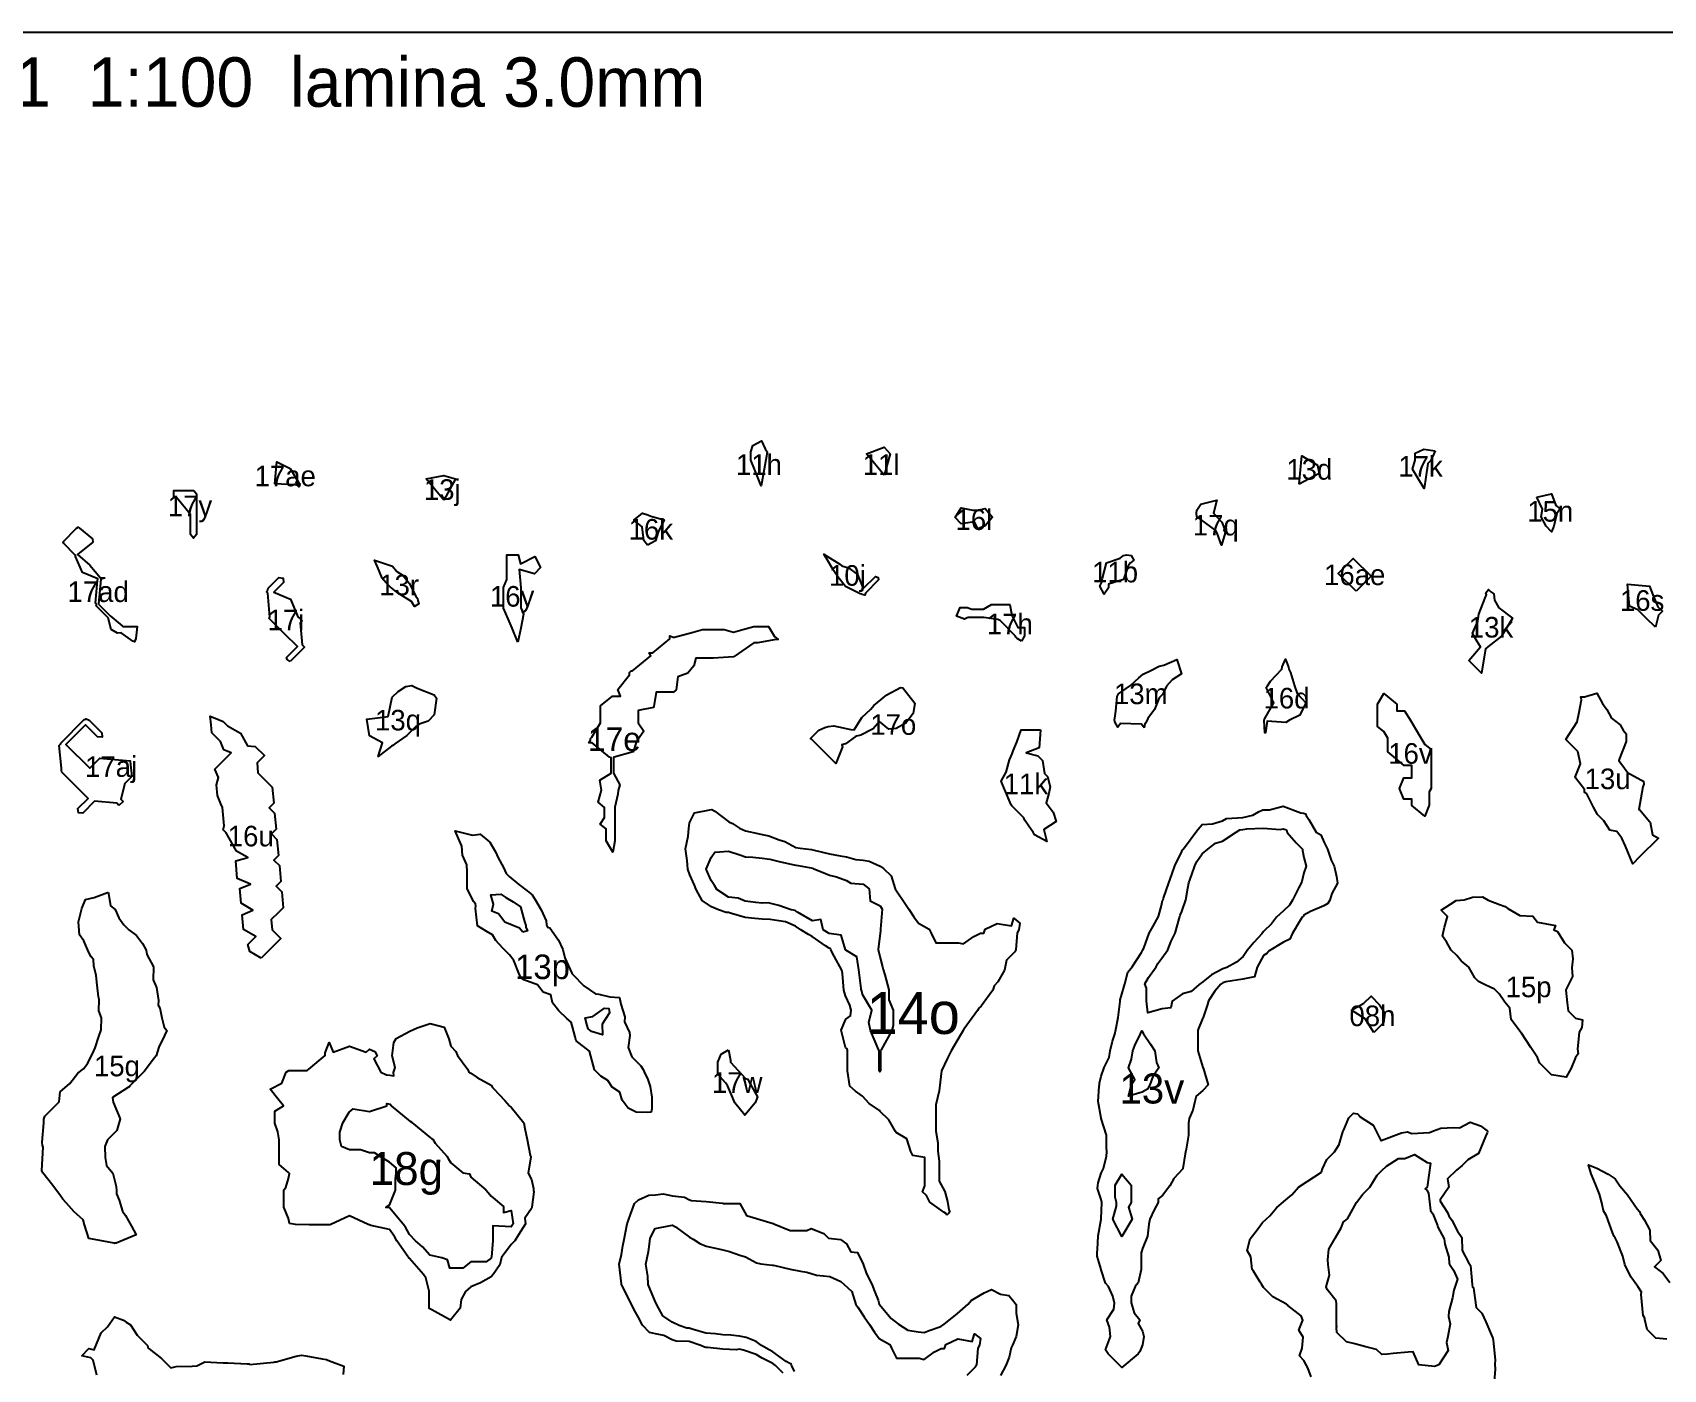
# Model space of a CAD drawing. Header units: millimetres. Extents: x 0 to 500, y 0 to 700.
# Drawn here: x 101.9 to 299.7, y 537.8 to 700 of the extents above; entities that cross this region are included whole.
import ezdxf
from ezdxf.enums import TextEntityAlignment as Align

# ---------------------------------------------------------------- set-up
doc = ezdxf.new("R2010")
doc.units = ezdxf.units.MM
for name, color, linetype in [('CORTE', 1, 'Continuous'), ('GRABADO', 5, 'Continuous'), ('HOJA', 8, 'Continuous')]:
    doc.layers.add(name, color=color, linetype=linetype)

msp = doc.modelspace()

# ---------------------------------------------------------------- linework, layer by layer
at = {"layer": 'CORTE'}
for points in [[(189, 649.13), (189.24, 649.93), (190.26, 650.49), (190.71, 649.5), (190.96, 649.13), (190.87, 648.62), (190.6, 647.06), (190.25, 645.01), (189.44, 647.05), (189, 648.14), (189, 649.13)], [(205.16, 646.32), (203, 648.9), (205.14, 649.72), (205.87, 648.89), (205.16, 646.32)], [(272.01, 649.25), (271.45, 648.08), (271.11, 647.74), (270.86, 646.08), (270.66, 644.71), (269.85, 646.05), (269.25, 647.05), (269.58, 648.14), (269.58, 648.97), (270.6, 649.48), (272.01, 649.25)], [(134.22, 645.31), (134.24, 645.3), (134.3, 645.18), (134.15, 644.91), (133.99, 645.06), (133.71, 645.14), (131.27, 645.26), (131.51, 647.94), (133.12, 647.11), (134.22, 645.32), (134.22, 645.31)], [(255.49, 645.24), (255.8, 648.65), (257.73, 647.51), (257.91, 646.53), (255.49, 645.24)], [(151.74, 643.28), (149.59, 645.86), (151.73, 646.26), (153.17, 645.86), (151.74, 643.28)], [(121.43, 644.44), (121.75, 644.06), (121.75, 641.25), (121.75, 639.11), (121.39, 638.69), (121.04, 639.11), (121.04, 641.25), (121.04, 641.56), (119.32, 643.62), (119, 643.62), (119, 644.44), (121.43, 644.44)], [(243.03, 641.69), (243.1, 642.08), (243.56, 642.8), (245.51, 643.29), (245.09, 641.71), (246.12, 640.61), (246.41, 639.9), (246.37, 639.66), (246.52, 639.34), (246.06, 637.81), (245.56, 639.27), (245.4, 639.6), (243.56, 640.93), (243.07, 641.26), (243.03, 641.69)], [(284.31, 643.63), (286.11, 644.06), (286.61, 642.65), (287.16, 642.22), (286.75, 641.66), (286.39, 640.15), (286.09, 639.44), (285.45, 640.12), (284.85, 641.25), (285, 642.2), (284.31, 643.63)], [(176.47, 637.83), (176.01, 638.38), (175.79, 640.07), (174.8, 640.86), (175.84, 641.69), (176.51, 641.52), (176.86, 641.34), (178.46, 640.9), (177.73, 639.42), (177.43, 638.36), (176.47, 637.83)], [(216.53, 639.82), (216.11, 640.64), (214.5, 640.43), (213.77, 641.2), (214.49, 642.35), (215.92, 642.07), (216.55, 642.07), (217.4, 642.27), (218.28, 641.21), (217.42, 640.17), (216.53, 639.82)], [(109.88, 630.66), (111.29, 629.25), (112.73, 628.03), (112.83, 627.97), (114.55, 627.98), (114.41, 626.52), (114.24, 626.1), (114.03, 626.2), (112.6, 627.21), (112.15, 627.17), (111.39, 627.58), (111.04, 629.03), (109.58, 630.48), (109.61, 630.61), (109.51, 630.8), (109.76, 633.56), (109.77, 633.73), (107.91, 634.52), (107.09, 636.44), (107.07, 636.6), (107.05, 636.62), (105.64, 638.03), (105.56, 638.23), (107.21, 639.89), (107.41, 640), (107.51, 639.93), (107.53, 639.92), (107.55, 639.9), (109.15, 638.6), (109.17, 638.19), (107.33, 636.68), (108.8, 635.41), (110.12, 633.88), (110.58, 633.87), (110.59, 633.81), (110.15, 633.72), (109.88, 630.66)], [(144.7, 633.3), (144.27, 633.84), (143.69, 635.2), (143.34, 636), (144.2, 635.72), (145.54, 635.29), (146.05, 634.65), (146.83, 634.15), (147.53, 633.21), (148.37, 631.64), (148.57, 631.35), (148.59, 631.13), (148.7, 630.71), (148.18, 630.37), (147.96, 630.81), (147.83, 631), (146.27, 631.96), (145.23, 632.77), (144.7, 633.3)], [(160.72, 626.07), (160.02, 627.74), (159.55, 628.89), (159, 630.2), (159, 632.68), (159.41, 633.67), (159.41, 635.11), (159.41, 636.64), (160.75, 636.64), (161.05, 635.58), (162.77, 636.46), (163.49, 635.1), (162.76, 634.35), (160.9, 634.86), (161.07, 632.67), (161.07, 630.57), (161.1, 630.24), (161.43, 629.45), (161.07, 627.76), (160.72, 626.07)], [(200.46, 632.81), (199.53, 633.98), (199.23, 634.49), (198.98, 634.82), (198.14, 636.29), (197.85, 636.74), (197.85, 636.75), (198.3, 636.44), (199.77, 635.52), (200.04, 635.31), (200.83, 635.09), (201.92, 634.27), (202.62, 632.55), (204.09, 634.02), (204.43, 633.89), (204.49, 633.62), (202.89, 632.02), (202.8, 631.75), (202.51, 631.84), (202.44, 631.88), (202.25, 631.94), (200.46, 632.81)], [(234.19, 633.65), (232.37, 633.1), (232.37, 632.64), (231.85, 631.87), (231.33, 632.86), (231.5, 633.25), (231.55, 633.36), (231.63, 633.82), (232.14, 635.7), (233.77, 636.23), (234.19, 636.57), (234.59, 636.67), (235.1, 636.57), (235.44, 636), (235.02, 635.7), (234.77, 635.3), (234.19, 633.65)], [(262.4, 632.24), (260.24, 634.4), (262.06, 636.22), (264.22, 634.06), (262.4, 632.24)], [(133.12, 623.73), (132.74, 623.95), (132.67, 624.2), (133.99, 625.53), (132.43, 627.08), (130.82, 628.7), (130.7, 628.81), (130.53, 628.98), (130.66, 629.11), (130.39, 632), (130.24, 632.15), (130.38, 632.29), (130.46, 632.61), (131.74, 633.89), (132.27, 633.84), (132.32, 633.31), (131.13, 632.12), (133.17, 631.28), (134.05, 629.15), (134.27, 628.93), (134.56, 628.64), (134.34, 628.41), (134.58, 625.74), (134.85, 625.47), (133.12, 623.73)], [(298.71, 627.86), (297.59, 628.98), (296.58, 630), (295.56, 630.42), (295.31, 633.08), (297.97, 632.84), (298.4, 631.8), (299, 630.36), (299.55, 629.8), (299.09, 629.34), (298.71, 627.86)], [(276.07, 623.83), (277.47, 625.48), (277.08, 626.15), (276.51, 627.13), (277.18, 628.6), (277.28, 629.45), (278.13, 631.65), (278.2, 631.82), (278.13, 632.05), (278.45, 632.46), (278.74, 632.17), (279.09, 631.93), (279.18, 631.16), (279.71, 630.24), (281.37, 628.97), (281.32, 628.88), (280.02, 626.77), (278.39, 625.48), (278.08, 625.27), (277.61, 622.29), (276.07, 623.83)], [(221.81, 626.17), (221.27, 626.49), (221.14, 626.66), (221.08, 626.79), (219.24, 628.7), (218.94, 628.82), (217.24, 629.05), (215.34, 629.05), (215.23, 629.02), (214.92, 628.84), (213.94, 629.23), (214.38, 630.28), (215.22, 630.28), (215.8, 630.05), (217.22, 630.05), (218.19, 630.63), (220.41, 630.63), (220.63, 629.3), (221.36, 627.83), (222.17, 627.83), (222.17, 626.81), (221.81, 626.17)], [(169.31, 613.85), (169.54, 614.23), (169.54, 614.38), (169.72, 614.53), (170.75, 616.27), (170.75, 618.32), (172.2, 619.52), (173.16, 619.52), (172.84, 620.33), (174.26, 622.11), (174.26, 622.39), (174.47, 622.57), (174.64, 622.57), (176.85, 624.41), (176.65, 624.75), (177.09, 624.75), (179.15, 626.47), (179.15, 626.83), (179.57, 626.65), (179.72, 626.65), (181.98, 627.28), (183.13, 627.6), (185.77, 627.6), (186.9, 627.29), (188.02, 627.6), (189.33, 627.96), (191.13, 627.96), (191.84, 626.76), (192.31, 626.38), (191.8, 626.33), (189.82, 625.96), (189.36, 625.96), (186.97, 624.33), (186.95, 624.32), (186.92, 624.3), (186.87, 624.29), (184.45, 624.11), (182.32, 624.11), (182.07, 623.2), (181.35, 622.29), (180.15, 621.87), (179.94, 620.28), (179.59, 619.99), (177.49, 619.99), (177.23, 618.26), (177.16, 618.15), (175.3, 617.76), (175.3, 616.27), (176.02, 615.26), (175.24, 614.17), (175.09, 613.89), (174.73, 612.74), (172.41, 612.1), (172.33, 612.08), (172.33, 610.15), (173.08, 608.75), (172.89, 608.08), (172.86, 607.61), (172.48, 606.05), (172.48, 601.97), (172.26, 600.6), (171.45, 601.96), (171.45, 603.4), (170.73, 604), (171.22, 604.81), (171.22, 606.02), (170.45, 606.66), (170.88, 608.1), (170.69, 609.33), (172.04, 610.17), (172.04, 612.03), (171.85, 612.1), (169.75, 613.85), (169.31, 613.85)], [(236.68, 615.65), (236.38, 616.1), (233.84, 616.19), (233.49, 615.73), (233.12, 616.38), (233.08, 616.67), (233.15, 616.86), (233.26, 617.69), (233.43, 619.46), (233.59, 619.81), (235.05, 620.79), (236.06, 621.72), (236.56, 622.18), (237.5, 622.62), (238.51, 623.13), (239.09, 623.28), (240.67, 623.94), (241.21, 622.2), (240.1, 621.49), (239.4, 620.71), (238.96, 619.77), (238.52, 619.29), (237.95, 617.91), (237.12, 616.78), (236.88, 616.29), (236.79, 616.19), (236.68, 615.65)], [(256.32, 618.7), (255.59, 617.22), (254.31, 616.58), (253.86, 616.3), (251.6, 616.46), (251.43, 615.06), (251.35, 615.06), (251.24, 616.59), (251.27, 616.67), (251.28, 616.72), (251.34, 616.78), (252.41, 618.69), (251.5, 620.57), (251.65, 620.77), (252.03, 621.34), (253.41, 622.79), (253.44, 623.05), (253.85, 624.01), (254.22, 623.03), (254.23, 622.78), (254.43, 622.36), (254.93, 620.75), (255.26, 619.85), (256.32, 618.7)], [(144.99, 617.04), (145.5, 619.37), (146.21, 620.07), (147.16, 620.67), (147.86, 620.8), (148.52, 620.49), (150.56, 619.69), (150.85, 619.27), (150.59, 617.24), (149.83, 616.48), (148.75, 616.12), (148.34, 615.82), (147.27, 614.75), (145.79, 613.71), (145.58, 613.54), (145.4, 613.43), (143.77, 612.18), (144.3, 613.86), (142.73, 614.68), (142.41, 616.71), (144.99, 617.04)], [(197.23, 615.37), (197.95, 615.71), (198.35, 615.81), (199.05, 615.91), (201.1, 615.48), (201.5, 615.44), (202.45, 616.92), (203.54, 617.92), (203.9, 618.36), (204.34, 618.76), (205.48, 619.68), (207.13, 620.55), (207.41, 620.52), (208.86, 618.67), (208.66, 617.39), (208.28, 616.88), (207.8, 616.23), (206.6, 615.6), (205.71, 615.52), (204.59, 616.43), (203.81, 615.55), (202.32, 614.78), (201.8, 614.65), (201.65, 614.56), (200.48, 613.71), (200.03, 613.62), (200.11, 613.35), (199.54, 611.93), (199.3, 611.33), (197.65, 612.98), (196.34, 614.28), (196.24, 614.38), (197.23, 615.37)], [(271.5, 608.3), (271.26, 607.89), (271.26, 606.27), (270.73, 604.95), (269.17, 606.24), (269.17, 607.03), (268.2, 607.03), (267.68, 608.32), (268.2, 609.6), (269.17, 609.6), (269.17, 611.11), (268.22, 611.11), (266.75, 612.34), (266.23, 612.77), (266.23, 614.41), (265.75, 615.21), (265, 615.83), (265, 618.53), (265.78, 619.83), (267.33, 618.54), (267.33, 617.75), (268.29, 617.75), (269.04, 616.51), (269.61, 615.55), (270.26, 614.47), (270.75, 613.65), (271.5, 613.04), (271.5, 608.3)], [(289.29, 612.8), (287.82, 614.27), (287.87, 614.33), (289.21, 616.39), (289.44, 617.58), (289.73, 619.05), (289.67, 619.43), (290.09, 619.42), (291.6, 619.89), (292.27, 618.61), (292.81, 617.9), (293.37, 616.84), (294.41, 616.02), (294.81, 615.39), (295.15, 614.95), (295.15, 614.02), (294.34, 611.96), (294.26, 611.71), (294.97, 610.78), (295.36, 610.2), (295.69, 610.06), (296.92, 609.35), (297.27, 609.21), (297.32, 608.82), (297.17, 608.52), (296.71, 605.75), (296.81, 605.71), (298, 604.29), (298.06, 604.21), (298.37, 602.69), (299.08, 602.28), (296.79, 600), (295.96, 599.17), (295.91, 599.27), (295.09, 601.32), (294.63, 602.28), (294.03, 603.08), (293.16, 603.25), (292.44, 604.4), (291.69, 605.15), (291.19, 606.06), (290.4, 607.65), (290.09, 607.84), (290.11, 608.17), (289.02, 609.61), (288.99, 609.67), (289.6, 611.3), (289.29, 612.8)], [(112.34, 606.24), (112.07, 606.51), (109.39, 606.76), (107.95, 605.32), (107.42, 605.36), (107.37, 605.89), (108.59, 607.11), (105.4, 610.3), (105.38, 610.54), (105.36, 610.76), (105.11, 613.53), (105.28, 613.72), (105.28, 613.73), (105.3, 613.82), (108.14, 616.66), (108.23, 616.68), (108.23, 616.68), (108.35, 616.77), (108.74, 616.61), (110.26, 615.08), (110.31, 614.53), (109.76, 614.58), (108.3, 616.04), (105.92, 613.66), (108.8, 610.78), (110.02, 612), (110.48, 611.95), (111.85, 611.84), (113.22, 611.71), (113.72, 611.66), (113.76, 611.16), (113.89, 609.76), (113.06, 608.93), (112.58, 607), (112.84, 606.74), (112.34, 606.24)], [(129.6, 587.73), (128.21, 588.52), (127.96, 589.39), (128.94, 590.36), (127.44, 591.21), (127.28, 592.99), (128.6, 593.56), (127.15, 594.38), (126.99, 596.16), (128.29, 596.72), (126.69, 597.38), (126.5, 599.54), (127.99, 599.92), (126.59, 600.71), (125.7, 602.28), (125.33, 602.93), (124.97, 603.3), (125.09, 603.78), (124.89, 605.99), (124.69, 606.46), (124.29, 607.44), (124.17, 608.75), (124.4, 609.66), (123.99, 610.65), (125.97, 612.63), (125.05, 613.01), (124.64, 614.02), (123.6, 615.06), (123.51, 616.02), (123.42, 617.09), (124.5, 616.64), (125, 616.44), (125.52, 615.92), (127.08, 615.04), (127.95, 613.5), (128.88, 613.41), (129.98, 612.32), (129.09, 611.43), (129.2, 610.21), (130.93, 608.48), (131.11, 606.53), (130.55, 605.97), (131.22, 605.31), (131.4, 603.36), (130.84, 602.8), (131.51, 602.14), (131.69, 600.19), (131.13, 599.63), (131.8, 598.97), (131.97, 597.02), (131.42, 596.46), (132.08, 595.79), (132.26, 593.85), (131.65, 593.24), (130.82, 592.41), (130.93, 591.18), (131.99, 590.12), (129.6, 587.73)], [(224.14, 615.44), (223.94, 613.26), (222.37, 612.62), (223.8, 612.26), (224.35, 611.72), (224.61, 610.12), (224.98, 609.75), (225.28, 608.52), (225.12, 607.69), (224.79, 606.56), (225.67, 605.42), (226.01, 604.31), (224.52, 603.34), (224.89, 601.88), (223.4, 602.68), (223.23, 603.03), (223.06, 603.21), (222.18, 604.52), (222.08, 604.76), (220.64, 606.2), (220.58, 606.34), (219.77, 608.23), (219.35, 609.21), (219.95, 610.28), (220.38, 611.78), (220.67, 612.5), (220.82, 612.86), (221.26, 613.93), (221.76, 615.44), (224.14, 615.44)], [(212.76, 556.55), (212.61, 556.78), (212.39, 556.91), (210.68, 558.14), (210.31, 558.93), (209.8, 559.4), (210.1, 560.11), (210.1, 561.86), (210.1, 563.56), (208.65, 563.78), (208.4, 564.28), (207.9, 565.82), (206.61, 566.59), (206.52, 566.71), (205.74, 568.11), (204.69, 569.14), (204.58, 569.24), (203.34, 570.11), (202.54, 570.97), (201.69, 571.58), (200.99, 572.22), (200.73, 574.08), (200.73, 576.23), (200.71, 576.52), (200.66, 576.71), (200.48, 576.9), (199.94, 578.99), (200.49, 580.34), (201.08, 580.75), (201.14, 581.42), (201.01, 582.04), (200.48, 583.16), (200.28, 583.86), (200.09, 585.85), (200.04, 586.29), (199.08, 587.97), (198.7, 588.73), (198.64, 588.92), (198.49, 588.94), (198.05, 589.21), (196.43, 590.37), (195.99, 590.6), (195.05, 591.15), (194.4, 591.62), (193.2, 592.12), (192.39, 592.27), (191.33, 592.41), (190.35, 592.45), (189.48, 592.54), (188.31, 592.65), (186.64, 593.13), (186.27, 593.25), (186, 593.26), (185.06, 593.58), (184.21, 593.97), (183.09, 594.73), (182.34, 596.07), (182.14, 596.59), (181.58, 597.84), (181.33, 598.53), (181.27, 599.57), (181.05, 600.99), (181.37, 602.53), (181.48, 603.44), (181.56, 604.15), (182.16, 605.34), (184.03, 605.71), (184.26, 605.76), (184.62, 605.54), (186.32, 604.27), (186.78, 604.06), (187.6, 603.5), (188.34, 603.18), (189.83, 602.85), (190.38, 602.73), (191.17, 602.56), (192.42, 602.1), (193.13, 601.9), (194.46, 601.17), (194.96, 601.06), (196.35, 600.9), (196.49, 600.87), (196.68, 600.83), (198.53, 600.39), (199.81, 600.16), (200.57, 600.02), (201.72, 599.68), (202.6, 599.61), (203.35, 599.5), (204.66, 598.89), (205.06, 598.6), (205.99, 597.7), (206.5, 596.13), (206.73, 595.77), (207.51, 594.64), (208.17, 593.69), (208.76, 592.75), (209.34, 591.97), (210.63, 591.26), (210.81, 590.84), (211.42, 589.6), (214.19, 589.6), (214.8, 589.46), (216.05, 590.36), (216.84, 590.76), (217.23, 590.76), (217.4, 591.26), (218.88, 591.95), (220.6, 591.63), (220.89, 592.56), (221.62, 591.98), (221.51, 591.18), (221.31, 590.82), (221.12, 588.74), (220.99, 588.51), (219.98, 587.5), (219.76, 586.29), (218.95, 584.84), (218.5, 584.39), (218.32, 583.84), (216.91, 581.9), (216.66, 581.68), (216.48, 581.38), (214.88, 579.14), (214.8, 579.03), (214.73, 578.94), (214.38, 578.34), (213.28, 576.5), (213.12, 576.17), (212.85, 575.58), (212.12, 574.07), (211.96, 572.7), (211.83, 571.63), (211.43, 569.93), (211.43, 566.76), (211.67, 565.33), (211.67, 564.31), (211.84, 563.09), (211.84, 561.86), (211.84, 560.66), (212.51, 559.44), (212.85, 558.22), (213.02, 557.2), (213.12, 556.96), (212.98, 556.74), (212.76, 556.55)], [(231.47, 556.07), (231.47, 556.07), (231.47, 556.1), (231.57, 558.11), (231.47, 558.45), (231.05, 559.8), (231.06, 560.16), (231.1, 560.48), (231.47, 561.63), (231.78, 562.22), (232.12, 563.7), (232.15, 564.23), (232.11, 564.77), (232.11, 566.26), (231.48, 568.28), (231.47, 568.3), (231.47, 568.3), (231.47, 568.32), (231.1, 570.34), (231.22, 572.19), (231.28, 572.39), (231.28, 572.55), (231.47, 573.4), (231.83, 574.45), (232.45, 575.66), (232.56, 576.47), (232.87, 577.65), (233.15, 578.52), (233.25, 579.06), (233.53, 580.55), (233.77, 582.47), (233.79, 582.58), (233.8, 582.69), (233.92, 583.09), (234.33, 584.63), (234.7, 586.03), (235.25, 586.69), (236.37, 588.42), (236.48, 588.64), (236.55, 588.73), (236.65, 588.95), (237.31, 590.76), (237.79, 591.62), (238.44, 592.79), (238.81, 594.11), (238.93, 594.72), (238.98, 594.82), (239.02, 595), (239.68, 596.86), (240.03, 597.88), (240.4, 598.91), (241.26, 600.65), (241.36, 600.87), (241.42, 600.96), (241.69, 601.31), (242.95, 603), (243.26, 603.38), (243.73, 603.95), (244.97, 604.04), (246.19, 604.38), (246.67, 604.67), (248.65, 604.81), (249.87, 605.06), (250.55, 605.49), (251.09, 605.74), (251.9, 605.74), (253.56, 606.16), (255.68, 605.35), (256.01, 605.31), (256.27, 605.23), (256.33, 605.02), (256.65, 604.54), (257.57, 603.01), (258.11, 602.68), (258.51, 601.75), (258.95, 600.95), (259.38, 599.63), (259.73, 598.9), (260.04, 597.63), (260.14, 596.83), (259.47, 595.57), (259.2, 594.77), (258.98, 594.35), (258.48, 594.07), (256.88, 593.4), (256.05, 592.94), (255.96, 592.8), (255.87, 592.72), (255.64, 592.37), (254.63, 590.69), (254.37, 590.04), (253.59, 589.65), (251.84, 588.63), (251.56, 588.3), (251.16, 588.06), (250.41, 586.62), (250.06, 585.47), (248.67, 585.18), (246.62, 584.86), (246.24, 584.74), (246.11, 584.67), (245.98, 584.56), (245.28, 583.74), (244.5, 582.54), (244.36, 582.12), (243.84, 580.53), (243.82, 580.5), (243.22, 579), (243.22, 576.47), (243.83, 574.46), (243.83, 574.43), (243.83, 574.43), (243.84, 574.41), (244.45, 572.36), (243.82, 571.66), (243.01, 570.99), (242.86, 570.33), (242.61, 569.29), (242.14, 568.29), (242.09, 567.73), (242.09, 566.26), (241.8, 564.55), (241.72, 564.21), (241.66, 564), (241.4, 562.22), (241.38, 562.16), (240.31, 561.01), (239.82, 560.11), (238.93, 558.95), (238.38, 558.55), (238.38, 558.1), (237.89, 557.2), (237.39, 556.06), (237.25, 555.45), (237.11, 554.02), (236.5, 552.51), (236.36, 552.1), (236.34, 552), (236.35, 551.87), (236.35, 549.96), (235.98, 548.33), (235.6, 547.89), (235.1, 546.74), (235.1, 545.9), (235.5, 544.72), (236.16, 543.86), (235.96, 543.4), (236.5, 542.5), (236.66, 541.82), (236.51, 540.81), (236.18, 540), (235.98, 539.72), (233.98, 538.06), (232.31, 539.73), (232.01, 540.23), (232.6, 541.82), (232.49, 542.98), (232.18, 543.86), (233.01, 545.16), (233.11, 545.89), (232.88, 546.73), (232.38, 547.89), (231.99, 548.32), (231.48, 549.94), (231.47, 549.96), (231, 551.6), (231, 552.01), (231.03, 552.37), (231.11, 554.05), (231.47, 556.07)], [(169.42, 576.43), (169.41, 576.45), (167.82, 577.72), (167.69, 578.18), (167.35, 579.41), (167.2, 579.98), (166.65, 580.41), (165.71, 581.35), (164.92, 582.32), (164.74, 583.27), (163.81, 583.62), (163.1, 584.48), (161.44, 585.11), (161.09, 585.38), (160.84, 585.89), (160.24, 587.44), (159.72, 588.12), (158.89, 588.94), (158.07, 589.87), (157.64, 590.57), (156.88, 590.99), (155.83, 591.67), (155.58, 593.77), (155.65, 594.09), (155.59, 594.31), (155.35, 594.62), (154.56, 596.19), (154.57, 597.14), (154.59, 598.21), (154.52, 599.04), (154.02, 600.21), (153.93, 601.33), (153.14, 603.17), (155.24, 602.65), (156.17, 602.77), (157.34, 601.79), (158.02, 600.61), (158.34, 599.89), (158.99, 598.71), (159.31, 597.99), (159.69, 597.65), (160.84, 596.67), (161.86, 595.88), (162.47, 595.4), (162.85, 594.77), (163.57, 593.58), (164.17, 592.26), (164.22, 591.73), (164.31, 591.48), (164.59, 591.4), (165.64, 589.9), (166.18, 588.77), (166.41, 587.76), (167.26, 585.92), (167.32, 585.83), (167.38, 585.76), (168.75, 584.39), (170.14, 583.41), (170.53, 583.35), (171.87, 583.05), (173.07, 582.95), (173.22, 582.16), (173.69, 580.61), (173.65, 580.01), (174.27, 578.7), (174.32, 578.35), (174.09, 576.9), (174.57, 575.77), (175.66, 574.68), (175.92, 574.23), (176.05, 573.95), (176.5, 573.01), (176.77, 572.18), (176.96, 570.86), (176.96, 569.46), (176.9, 569.05), (176.5, 569.01), (175.09, 569.05), (174.09, 569.55), (173.37, 570.51), (173.11, 571.47), (172.18, 572.1), (171.65, 572.87), (170.81, 573.4), (170.04, 574.17), (169.42, 576.43)], [(111.03, 595.68), (111.07, 595.59), (111.31, 594.09), (111.9, 593.63), (112.33, 592.63), (112.93, 591.78), (113.55, 591.17), (114.49, 590.47), (115.19, 589.52), (115.66, 588.71), (115.72, 588.18), (116.52, 586.69), (116.53, 586.65), (116.48, 585.1), (116.9, 584.18), (117.14, 582.58), (117.09, 582.02), (117.3, 581.71), (117.53, 580.5), (117.82, 579.35), (118.14, 578.96), (117.86, 578.36), (117.2, 576.92), (116.87, 575.89), (116.64, 575.62), (115.4, 573.98), (115.36, 573.92), (113.64, 572.2), (113.64, 572.2), (113.61, 572.14), (113.51, 572.09), (111.57, 570.82), (111.63, 570.26), (112.17, 569), (112.5, 568.23), (112.1, 566.82), (110.95, 565.68), (110.62, 564.87), (110.69, 563.55), (110.83, 562.59), (111.62, 561.63), (112.02, 560.05), (112.04, 559.53), (112.06, 559.16), (112.37, 558.36), (112.77, 557.02), (113.15, 556.53), (113.85, 555.22), (114.42, 554.16), (112.02, 553.17), (111.86, 553.14), (111.85, 553.14), (111.81, 553.13), (111.76, 553.15), (109.38, 553.59), (108.68, 553.72), (108.18, 555.39), (108, 555.99), (106.9, 556.94), (105.93, 558.06), (105.55, 558.48), (105.26, 558.88), (104.33, 560.15), (103.11, 561.7), (103.07, 561.77), (103.01, 561.83), (103, 561.98), (103.16, 564.8), (103.09, 565), (103.03, 565.41), (103.24, 567.77), (103.25, 568.19), (103.37, 568.58), (105.09, 570.31), (105.2, 571.53), (106.37, 572.52), (107.35, 573.79), (108.03, 574.32), (108.55, 574.98), (109.28, 576.49), (109.44, 576.87), (109.9, 578.23), (110.17, 579.04), (110.23, 580.51), (109.9, 581.34), (109.94, 582.71), (109.88, 583.04), (109.72, 584.47), (109.59, 585.63), (109.3, 586.8), (109.26, 587.56), (108.99, 587.87), (108.68, 588.43), (108.07, 589.84), (107.56, 590.55), (107.43, 592.12), (107.42, 592.15), (107.83, 593.77), (108.27, 594.84), (109.32, 595.08), (110.94, 595.68), (111.03, 595.68)], [(282.45, 578.65), (282.4, 578.71), (281.22, 580.3), (281.03, 581.67), (280.44, 582.38), (279.76, 583.41), (279.19, 583.98), (278.07, 584.5), (277.23, 584.9), (276.79, 585.34), (276.06, 586.63), (275.14, 587.4), (274.6, 588.06), (273.95, 588.71), (273.36, 589.72), (272.89, 590.38), (273.13, 591.49), (273.5, 592.77), (272.73, 593.54), (273.87, 594.29), (274.52, 594.71), (275.5, 594.8), (276.53, 595.13), (277.75, 595.17), (278.41, 594.78), (279.79, 594.23), (280.49, 593.98), (280.79, 593.76), (282.25, 592.9), (282.27, 592.89), (283.85, 592.84), (284.4, 592.11), (286.57, 591.68), (286.4, 591.15), (286.84, 590.96), (287.68, 589.59), (288.57, 588.7), (288.69, 587.65), (288.58, 586.54), (288.64, 585.51), (287.84, 583.9), (287.83, 583.84), (288, 582.33), (288.11, 581.34), (289.01, 580.44), (289.86, 580.23), (289.77, 579.32), (289.45, 578.74), (289.26, 576.7), (289.32, 576.13), (289.03, 575.68), (288.5, 574.4), (287.88, 573.3), (286.11, 573.58), (284.64, 575.05), (284.41, 575.69), (283.61, 576.9), (282.46, 578.62), (282.45, 578.65)], [(264.57, 578.73), (263.5, 580.35), (261.85, 581.44), (263.35, 582.25), (264.21, 583.1), (265.24, 582.07), (265.87, 581.11), (265.73, 579.89), (264.57, 578.73)], [(162.66, 559.37), (162.44, 557.53), (162.38, 557.36), (161.58, 556.17), (161.67, 555.5), (160.82, 554.17), (160.35, 553.43), (160.16, 553.23), (159.93, 552.99), (158.73, 551.41), (158.55, 550.53), (157.74, 549.35), (157.47, 549.07), (156.21, 548.33), (155.02, 547.86), (154.37, 547.31), (153.84, 546.31), (153.72, 545.29), (152.55, 543.83), (150.29, 545.06), (150.05, 545.19), (149.97, 545.24), (149.97, 545.32), (149.96, 545.36), (149.96, 547.35), (149.55, 548.97), (149.28, 549.35), (147.6, 551.29), (147.51, 551.32), (147.49, 551.4), (147.4, 551.55), (146.06, 553.43), (145.77, 553.96), (145.15, 554.82), (142.91, 555.29), (142.73, 555.39), (142.68, 555.39), (142.56, 555.44), (140.31, 556.49), (138.06, 555.44), (137.94, 555.39), (137.86, 555.38), (137.8, 555.4), (135.41, 555.4), (133.74, 555.44), (133.04, 555.55), (132.9, 556.14), (132.34, 557.54), (132.34, 559.61), (132.57, 559.9), (132.9, 561), (133.02, 561.61), (132.92, 561.73), (131.77, 562.69), (131.77, 565.7), (131.62, 566.66), (131.26, 567.73), (131.26, 569.15), (132.3, 569.8), (131.6, 570.68), (130.67, 571.84), (132.09, 572.55), (132.63, 573.91), (132.95, 574.1), (135.18, 574.1), (135.37, 574.26), (137.37, 575.93), (137.37, 576.25), (137.86, 577.49), (138.32, 576.33), (140.31, 577.04), (142.32, 576.32), (142.74, 576.67), (143.36, 576.42), (143.68, 575.88), (143.26, 575.53), (144.09, 573.91), (144.79, 573.57), (145.21, 573.55), (145.69, 573.46), (145.63, 573.86), (145.86, 574.47), (145.48, 575.89), (145.69, 577.48), (145.95, 577.99), (147.61, 578.87), (148.52, 579.28), (150.09, 579.82), (151.78, 579.35), (152.34, 577.96), (152.6, 577.07), (153.19, 576.42), (153.42, 575.93), (154.66, 574.21), (154.78, 573.91), (154.91, 573.83), (155.02, 573.76), (155.79, 573.27), (157.48, 572.34), (157.67, 572.02), (157.81, 571.87), (159.15, 570.48), (159.73, 569.83), (159.81, 569.74), (159.92, 569.67), (161.44, 567.77), (161.58, 567.08), (161.85, 565.72), (162.23, 563.82), (162.3, 563.69), (162.32, 563.61), (161.96, 561.64), (162.39, 560.87), (162.62, 559.79), (162.62, 559.6), (162.66, 559.37)], [(186.29, 576.6), (186.52, 575.35), (186.52, 575.12), (188.32, 573.14), (188.62, 573.05), (188.78, 572.68), (189.81, 570.91), (189.5, 570.16), (188.27, 568.69), (187.05, 570.16), (186.75, 570.87), (186.17, 572.27), (185.9, 572.6), (185, 573.67), (185, 575.1), (185.4, 576.07), (186.29, 576.6)]]:
    msp.add_lwpolyline(points, close=True, dxfattribs=at)
for points in [[(256.94, 536.93), (256.55, 538.04), (256.07, 538.92), (255.53, 539.47), (255.85, 540.43), (255.97, 541.75), (255.44, 542.62), (255.93, 543.8), (255.73, 544.35), (254.14, 545.6), (254.13, 545.63), (254.12, 545.64), (253.95, 545.75), (252.3, 546.64), (251.16, 547.78), (250.91, 548.18), (250.75, 548.44), (249.95, 549.75), (249.79, 549.96), (249.62, 551.5), (249.2, 552.28), (249.56, 553.67), (250.39, 554.78), (251.05, 555.67), (251.94, 556.48), (252.75, 557.43), (253.62, 558.23), (254.62, 559.02), (255.41, 559.95), (256.47, 560.65), (258.21, 561.78), (258.32, 562.19), (258.85, 563.32), (259.77, 564.24), (260.34, 565.11), (260.78, 566.65), (260.93, 566.92), (261.53, 568.37), (262.07, 568.91), (262.59, 568.83), (262.77, 568.65), (262.88, 568.49), (264.47, 567.47), (265.42, 565.6), (265.42, 565.6), (265.44, 565.61), (267.9, 566.54), (268.65, 566.67), (269.15, 566.46), (271.31, 566.59), (271.77, 566.79), (272.67, 567.12), (274.21, 567.17), (274.96, 567.15), (276.25, 567.82), (277.49, 567.38), (278.14, 566.91), (278.25, 566.86), (278.35, 566.71), (278.28, 566.53), (278.1, 566.1), (277.26, 564.05), (275.97, 563.28), (275.27, 562.57), (274.57, 562.03), (273.49, 560.95), (273.64, 559.96), (272.59, 558.4), (272.61, 558.27), (273.49, 556.86), (273.65, 556.46), (274.02, 555.95), (274.68, 554.61), (275.21, 553.86), (275.26, 552.29), (275.26, 552.28), (276.03, 550.81), (276.29, 550.43), (276.47, 548.13), (276.52, 547.8), (276.64, 547.72), (276.68, 547.42), (276.98, 545.36), (277.67, 544.67), (278.12, 543.62), (278.93, 541.73), (278.98, 541.63), (278.99, 541.59), (279.01, 541.42), (279.28, 538.98), (279.23, 538.48), (279.28, 537.89), (279.1, 535.91)], [(300.1, 541.52), (298.74, 541.64), (297.71, 542.68), (297.43, 543.89), (297.41, 544.05), (297.22, 544.4), (296.99, 546.92), (297.02, 547.23), (296.58, 547.91), (295.74, 549.08), (295.01, 550.55), (294.77, 551.59), (294.05, 553.32), (293.82, 553.79), (293.69, 553.96), (293.5, 554.44), (292.77, 556.49), (292.41, 557.07), (292.21, 558.05), (291.91, 559.11), (291.42, 560.31), (290.9, 561.56), (290.59, 562.67), (290.59, 562.67), (291.6, 562.25), (292.97, 561.53), (293.81, 560.96), (294.38, 560.12), (295.33, 559), (296.51, 557.34), (296.77, 556.98), (296.87, 556.74), (297.39, 555.95), (298.02, 554.74), (298.06, 553.48), (299.01, 552.3), (299.37, 551.05), (298.6, 550.28), (299.63, 549.49), (300.47, 548.38)], [(192.89, 537.38), (191.99, 538.31), (191.66, 538.55), (190.38, 539.21), (189.63, 539.65), (188.08, 540.16), (187.61, 540.28), (187.2, 540.23), (185.58, 540.31), (183.73, 540.51), (183.54, 540.52), (183.35, 540.53), (182.94, 540.74), (181.49, 541.21), (179.91, 541.28), (179.44, 541.44), (178.42, 541.97), (177.41, 542.14), (176.68, 542.33), (175.85, 543.21), (175.33, 544.22), (174.82, 545.06), (174.57, 545.67), (173.32, 548.08), (173.29, 548.12), (173.29, 548.15), (173.28, 548.24), (173.03, 550.6), (173.28, 551.78), (173.47, 552.82), (173.51, 553.05), (173.58, 553.41), (173.97, 555.5), (174.39, 556.63), (174.88, 557.97), (175.35, 558.43), (176.6, 558.97), (177.42, 559.04), (178.37, 559.13), (179.48, 558.88), (180.92, 558.73), (181.54, 558.4), (181.78, 558.32), (183.55, 558.22), (185.56, 558), (185.6, 557.99), (185.61, 557.98), (185.62, 557.98), (187.66, 557.98), (188.48, 556.51), (189.68, 556.15), (191.68, 555.55), (191.72, 555.54), (191.73, 555.53), (191.77, 555.5), (193.75, 554.71), (195.76, 554.71), (196.3, 554.93), (197.85, 554.31), (198.39, 553.77), (199.88, 553.59), (200.57, 553.09), (201.11, 552.12), (201.93, 552.01), (202.63, 550.62), (203.02, 549.45), (203.67, 548.18), (203.99, 547.34), (204.42, 546.23), (204.57, 545.74), (206.01, 544), (206.36, 543.74), (206.9, 543.32), (208.03, 542.6), (209.29, 542.42), (210.03, 542.32), (210.63, 542.58), (212.04, 543.05), (212.45, 543.32), (213.42, 544.09), (214.07, 544.61), (215.36, 545.75), (215.73, 546.2), (216.11, 546.46), (217.27, 547.15), (218.19, 547.55), (219.25, 546.98), (220.27, 546.8), (220.72, 546.27), (221.17, 545.73), (221.17, 544.67), (221.43, 543.25), (221.16, 541.82), (220.73, 540.78), (220.56, 540.47), (220.3, 539.34), (219.92, 538.33), (219.27, 537.12)], [(109.67, 537.15), (109.22, 538.96), (108.94, 539.24), (107.86, 539.51), (108.71, 540.36), (109.34, 540.21), (110.19, 542.26), (110.94, 543.01), (111.79, 544.21), (112.89, 543.8), (113.21, 543.56), (113.76, 543.27), (114.55, 541.98), (115.79, 540.74), (115.9, 540.43), (116, 540.33), (117.49, 539.17), (118.64, 538.02), (119.3, 538.18), (121.23, 538.23), (121.77, 538.28), (122.77, 538.78), (124.23, 538.7), (124.97, 538.66), (125.53, 538.63), (127.88, 538.51), (128.11, 538.5), (128.23, 538.45), (131.11, 538.71), (131.25, 538.76), (131.42, 538.78), (133.82, 539.46), (134.48, 539.58), (135.03, 539.48), (136.99, 539.11), (137.5, 539.06), (137.61, 539), (137.89, 538.89), (139.63, 538.23), (139.63, 538.23), (139.54, 537.21)]]:
    msp.add_lwpolyline(points, dxfattribs=at)
at = {"layer": 'GRABADO'}
for points in [[(254.7, 594.76), (254.32, 594.17), (253.6, 593.47), (252.76, 592.71), (252.15, 591.89), (251.16, 590.98), (250.96, 590.68), (249.98, 589.63), (249.17, 588.64), (248.72, 587.92), (247.91, 587.25), (246.71, 586.58), (246.24, 586.43), (244.85, 585.72), (243.81, 584.85), (243.35, 584.55), (242.39, 583.69), (241.36, 583.42), (240.09, 582.53), (239.91, 581.7), (238.89, 581.6), (237.15, 581.09), (236.97, 582.57), (236.97, 584.09), (236.79, 584.62), (237.24, 585.38), (238.13, 586.69), (238.34, 587.09), (238.82, 587.71), (239.55, 588.72), (239.97, 589.79), (240.47, 590.75), (240.92, 592.51), (241.04, 592.79), (241.07, 592.94), (241.25, 593.4), (241.73, 594.82), (242.01, 596.22), (242.13, 596.86), (242.47, 597.88), (242.82, 598.91), (243.07, 599.44), (243.71, 600.4), (244.4, 600.97), (245.34, 601.68), (246.18, 601.93), (247.84, 603.02), (248.31, 603.3), (248.65, 603.33), (249.13, 603.43), (251.11, 603.51), (253.19, 603.33), (253.56, 603.42), (253.94, 603.28), (254.03, 602.99), (255.14, 601.73), (255.88, 600.95), (255.91, 600.8), (256.07, 599.92), (256.34, 598.87), (256.07, 598.09), (255.82, 597.03), (255.75, 596.81), (255.45, 596.3), (254.7, 594.76)], [(202.52, 583.33), (202.43, 583.74), (202.38, 583.85), (202.35, 584.06), (202.1, 586.31), (201.83, 587.89), (200.49, 588.7), (200.47, 588.73), (199.96, 590.5), (198.49, 590.72), (197.76, 591.16), (197.49, 592.42), (196.46, 592.27), (194.63, 593.31), (194.4, 593.48), (194.35, 593.5), (193.88, 593.58), (192.38, 594.1), (191.07, 594.43), (190.36, 594.39), (189.59, 594.49), (188.3, 594.66), (187.45, 595), (186.26, 595.13), (184.86, 596.05), (184.58, 596.54), (184.18, 597.14), (183.56, 598.54), (184.18, 599.95), (184.61, 600.58), (186.29, 600.69), (187.67, 600.25), (188.34, 600.04), (189.23, 599.99), (190.37, 599.85), (191.31, 599.74), (192.41, 599.44), (194.04, 599.11), (194.45, 598.99), (194.73, 598.96), (196.49, 598.63), (196.53, 598.62), (198.04, 598.01), (198.54, 597.81), (199.39, 597.59), (200.58, 597.16), (201.12, 596.83), (202.62, 596.7), (203.35, 596.14), (203.48, 594.69), (204.68, 594.08), (204.92, 593.67), (204.71, 591.23), (204.72, 591.22), (204.71, 591.18), (204.7, 591.07), (204.42, 588.77), (204.7, 587.62), (204.96, 586.66), (205.05, 586.34), (205.23, 585.7), (205.74, 583.88), (205.74, 582.68), (206.25, 581.44), (206.25, 579.55), (206.09, 578.95), (204.8, 576.62), (204.72, 576.51), (204.72, 576.5), (204.72, 574.06), (204.62, 573.95), (204.54, 574.06), (204.54, 576.51), (204.5, 576.57), (203.51, 578.96), (203.31, 579.93), (203.66, 581.41), (202.52, 583.33)], [(161.35, 590.9), (161.1, 591.15), (160.93, 591.36), (159.16, 592.08), (158.38, 593.12), (157.58, 593.43), (157.78, 594.28), (157.44, 595.4), (158.65, 595.51), (159.25, 595.09), (160.16, 594.55), (161.04, 593.95), (161.55, 592.17), (161.69, 591.68), (161.71, 591.5), (161.88, 591.05), (161.35, 590.9)], [(169.25, 579.15), (169.14, 579.57), (168.88, 580.5), (169.83, 580.64), (171.25, 581.68), (171.75, 581.63), (171.86, 581.08), (170.94, 579.72), (170.98, 578.41), (169.67, 578.82), (169.25, 579.15)], [(235.14, 572.42), (235.58, 573.03), (234.8, 574.41), (235.14, 575.46), (235.32, 576.48), (235.57, 577.15), (236.26, 578.53), (236.42, 578.93), (236.63, 578.54), (237.46, 577.3), (238, 576.49), (238.19, 575.08), (238.46, 574.41), (237.73, 573.37), (237.38, 572.35), (237.1, 571.82), (236.46, 571.46), (234.8, 571), (235.14, 572.42)], [(157.48, 551.35), (156.89, 550.9), (155.01, 550.9), (154.06, 550.11), (152.48, 550.11), (152.2, 551.15), (151.52, 551.36), (150.05, 551.7), (149.17, 552.7), (148.3, 553.42), (147.58, 554.2), (147.1, 555.08), (146.82, 555.47), (145.16, 557.45), (145.15, 557.45), (144.73, 557.5), (145.02, 557.74), (145.14, 557.77), (145.88, 559.6), (145.88, 561), (145.97, 561.63), (145.97, 562.3), (145.15, 562.98), (144.16, 563.6), (143.35, 564.11), (142.74, 564.11), (141.66, 564.49), (140.29, 564.49), (139.33, 564.89), (139.14, 565.69), (139.14, 566.62), (139.49, 567.77), (140.25, 569.04), (140.76, 569.46), (142.75, 569.13), (144.84, 569.83), (144.84, 570.11), (145.24, 570), (145.34, 569.89), (145.37, 569.83), (147.67, 567.91), (147.79, 567.91), (147.88, 567.79), (150.13, 565.92), (150.24, 565.86), (150.42, 565.76), (150.71, 565.28), (152.12, 563.71), (152.28, 563.44), (152.59, 562.92), (154.06, 561.7), (154.88, 561.56), (155.04, 561.15), (156.85, 559.64), (157.11, 559.32), (157.48, 558.85), (159, 557.59), (159, 556.86), (159.93, 557.12), (160.14, 555.5), (159.91, 555.13), (157.71, 555.26), (157.71, 553.47), (157.54, 551.44), (157.51, 551.41), (157.51, 551.4), (157.48, 551.35)], [(259.98, 546.15), (258.91, 547.54), (258.78, 547.86), (259.18, 549.26), (259.03, 550.58), (258.97, 551.13), (259.08, 552.41), (259.85, 553.76), (260.57, 555.03), (260.86, 555.74), (261.17, 555.94), (261.34, 556.11), (262.45, 558.08), (263.22, 559.1), (264.06, 559.94), (264.96, 561.4), (265.52, 561.96), (266.07, 562.51), (267.56, 563.43), (268.33, 563.44), (269.47, 563.91), (271.02, 562.96), (271.43, 562.88), (271.01, 559.96), (270.78, 559.73), (270.98, 559.57), (271.19, 559.24), (271.44, 557.11), (271.7, 556.7), (272.29, 555.28), (272.31, 555.09), (273.08, 553.67), (273.15, 553.04), (273.63, 551.46), (273.68, 550.69), (273.72, 550.6), (274.22, 549.9), (274.69, 548.8), (274.24, 547.44), (274.08, 546.53), (273.63, 544.85), (273.61, 544.27), (273.79, 543.38), (273.52, 541.85), (273.38, 541.09), (273.56, 540.14), (272.42, 538.41), (271.91, 538.2), (270.01, 538.41), (269.33, 539.99), (268.71, 539.94), (266.88, 539.77), (266.21, 539.71), (265.51, 539.65), (264.89, 540.26), (263.58, 540.6), (263.13, 540.71), (262.25, 540.93), (261.25, 541.17), (260.08, 542.34), (260.02, 542.93), (260.05, 543.04), (260.02, 543.16), (260.02, 545.81), (259.98, 546.15)], [(233.16, 560.18), (233.98, 561.53), (235.1, 560.18), (235.1, 558.1), (234.78, 557.52), (235.25, 556.07), (233.98, 553.97), (232.89, 556.07), (233.33, 557.64), (233.35, 558.11), (233.16, 558.73), (233.16, 560.18)]]:
    msp.add_lwpolyline(points, close=True, dxfattribs=at)
msp.add_lwpolyline([(194.3, 537.57), (193.92, 538.34), (193.86, 538.52), (193.71, 538.55), (193.27, 538.81), (191.66, 539.97), (191.21, 540.2), (190.27, 540.75), (189.62, 541.22), (188.42, 541.72), (187.61, 541.87), (186.55, 542.01), (185.58, 542.05), (184.71, 542.14), (183.53, 542.25), (181.86, 542.73), (181.49, 542.85), (181.23, 542.86), (180.29, 543.18), (179.43, 543.57), (178.31, 544.33), (177.57, 545.67), (177.36, 546.19), (176.8, 547.44), (176.55, 548.13), (176.49, 549.17), (176.27, 550.59), (176.59, 552.13), (176.7, 553.05), (176.78, 553.75), (177.38, 554.94), (179.25, 555.32), (179.48, 555.36), (179.84, 555.14), (181.54, 553.87), (182.01, 553.66), (182.82, 553.1), (183.57, 552.78), (185.05, 552.45), (185.6, 552.33), (186.39, 552.16), (187.64, 551.7), (188.35, 551.5), (189.68, 550.77), (190.18, 550.67), (191.57, 550.5), (191.71, 550.47), (191.9, 550.44), (193.75, 549.99), (195.03, 549.76), (195.79, 549.63), (196.94, 549.28), (197.82, 549.21), (198.57, 549.1), (199.89, 548.49), (200.28, 548.2), (201.22, 547.3), (201.72, 545.73), (201.95, 545.38), (202.74, 544.24), (203.39, 543.3), (203.99, 542.35), (204.56, 541.58), (205.85, 540.86), (206.03, 540.44), (206.65, 539.2), (209.41, 539.2), (210.02, 539.06), (211.27, 539.96), (212.06, 540.36), (212.46, 540.36), (212.62, 540.86), (214.1, 541.55), (215.82, 541.23), (216.11, 542.16), (216.85, 541.58), (216.74, 540.78), (216.53, 540.42), (216.34, 538.34), (216.21, 538.11), (215.2, 537.1)], dxfattribs=at)
at = {"layer": 'HOJA'}
msp.add_lwpolyline([(0, 0), (500, 0), (500, 700), (0, 700)], close=True, dxfattribs=at)

# ---------------------------------------------------------------- texts
at = {"layer": 'GRABADO'}
for s, height, p in [('11h', 2.5, (189.96, 647.6)), ('11l', 2.5, (204.8, 647.6)), ('17ae', 2.5, (132.51, 646.22)), ('13d', 2.5, (256.73, 647.02)), ('17k', 2.5, (270.21, 647.39)), ('13j', 2.5, (151.56, 644.57)), ('17y', 2.5, (120.96, 642.59)), ('15n', 2.5, (285.95, 641.93)), ('16k', 2.5, (176.86, 639.75)), ('16l', 2.5, (216.04, 640.92)), ('17q', 2.5, (245.38, 640.25)), ('10j', 2.5, (200.7, 634.15)), ('11b', 2.5, (233.17, 634.56)), ('16ae', 2.5, (262.23, 634.23)), ('17ad', 2.5, (109.82, 632.18)), ('13r', 2.5, (146.33, 632.99)), ('16y', 2.5, (160.03, 631.62)), ('16s', 2.5, (297.09, 631.11)), ('17i', 2.5, (132.6, 628.75)), ('17h', 2.5, (220.4, 628.27)), ('13k', 2.5, (278.77, 627.87)), ('13m', 2.5, (236.28, 619.79)), ('16d', 2.5, (253.96, 619.27)), ('13q', 2.5, (146.19, 616.6)), ('17o', 2.5, (206.26, 616.07)), ('17e', 2.875, (172.44, 614.3)), ('16v', 2.5, (268.99, 612.56)), ('17aj', 2.5, (111.39, 610.97)), ('11k', 2.5, (222.35, 608.87)), ('13u', 2.5, (292.91, 609.48)), ('16u', 2.5, (128.33, 602.54)), ('13p', 2.978, (163.72, 586.68)), ('15p', 2.5, (283.32, 584.24)), ('14o', 5.072, (208.68, 581.07)), ('08h', 2.5, (264.38, 580.73)), ('15g', 2.5, (112.1, 574.65)), ('17w', 2.5, (187.33, 572.64)), ('13v', 3.643, (237.63, 571.92)), ('18g', 3.999, (147.2, 562.21))]:
    msp.add_text(s, height=height, dxfattribs=at).set_placement(p, align=Align.MIDDLE_CENTER)
at = {"layer": 'HOJA'}
msp.add_text('mars_valles_mar  hoja 1/1  1:100  lamina 3.0mm', height=6, dxfattribs=at).set_placement((10, 691))

doc.saveas('drawing.dxf')
